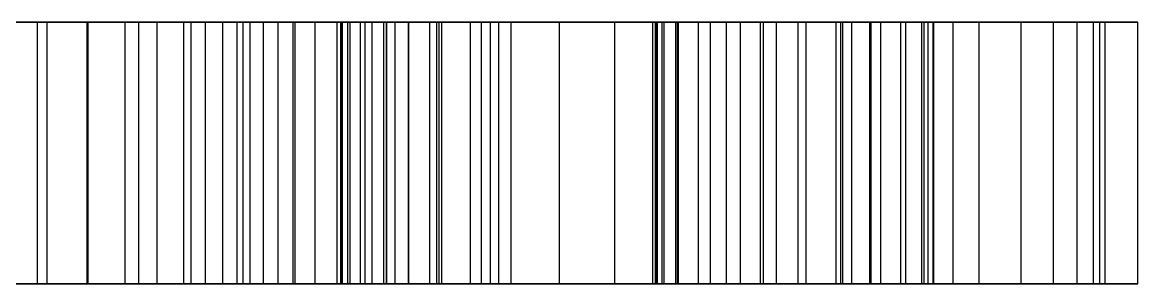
# Model space of a CAD drawing. Header units: millimetres. Extents: x -28.5 to 29.1, y -3.1 to 6.
# Drawn here: x 3.45 to 29.08, y 0 to 6 of the extents above; entities that cross this region are included whole.
import ezdxf

# ---------------------------------------------------------------- set-up
doc = ezdxf.new("R2010")
doc.units = ezdxf.units.MM
doc.layers.add('Part', color=7, linetype='CONTINUOUS')

msp = doc.modelspace()

# ---------------------------------------------------------------- linework, layer by layer
at = {"layer": 'Part'}
for p, q in [((2.736, 6, -23.34), (3.805, 6, -24.415)), ((2.736, 6, -23.34), (3.805, 6, -24.415)), ((4.02, 6, 27.993), (2.998, 6, 28.526)), ((4.02, 6, 27.993), (2.998, 6, 28.526)), ((3.805, 6, -24.415), (4.945, 6, -25.37)), ((3.805, 0, -24.415), (3.805, 6, -24.415)), ((3.805, 6, -24.415), (4.945, 6, -25.37)), ((3.805, 0, -24.415), (3.805, 6, -24.415)), ((4.968, 6, 27.219), (4.02, 6, 27.993)), ((4.02, 0, 27.993), (4.02, 6, 27.993)), ((4.968, 6, 27.219), (4.02, 6, 27.993)), ((4.02, 0, 27.993), (4.02, 6, 27.993)), ((4.945, 6, -25.37), (6.131, 6, -26.14)), ((4.945, 0, -25.37), (4.945, 6, -25.37)), ((4.945, 6, -25.37), (6.131, 6, -26.14)), ((4.945, 0, -25.37), (4.945, 6, -25.37)), ((5.818, 6, 26.212), (4.968, 6, 27.219)), ((4.968, 0, 27.219), (4.968, 6, 27.219)), ((5.818, 6, 26.212), (4.968, 6, 27.219)), ((4.968, 0, 27.219), (4.968, 6, 27.219)), ((6.553, 6, 25.003), (5.818, 6, 26.212)), ((5.818, 0, 26.212), (5.818, 6, 26.212)), ((6.553, 6, 25.003), (5.818, 6, 26.212)), ((5.818, 0, 26.212), (5.818, 6, 26.212)), ((6.131, 6, -26.14), (7.334, 6, -26.679)), ((6.131, 0, -26.14), (6.131, 6, -26.14)), ((6.131, 6, -26.14), (7.334, 6, -26.679)), ((6.131, 0, -26.14), (6.131, 6, -26.14)), ((7.166, 6, 23.648), (6.553, 6, 25.003)), ((6.553, 0, 25.003), (6.553, 6, 25.003)), ((7.166, 6, 23.648), (6.553, 6, 25.003)), ((6.553, 0, 25.003), (6.553, 6, 25.003)), ((7.662, 6, 22.216), (7.166, 6, 23.648)), ((7.166, 0, 23.648), (7.166, 6, 23.648)), ((7.662, 6, 22.216), (7.166, 6, 23.648)), ((7.166, 0, 23.648), (7.166, 6, 23.648)), ((7.334, 6, -26.679), (8.524, 6, -26.964)), ((7.334, 0, -26.679), (7.334, 6, -26.679)), ((7.334, 6, -26.679), (8.524, 6, -26.964)), ((7.334, 0, -26.679), (7.334, 6, -26.679)), ((8.061, 6, 20.782), (7.662, 6, 22.216)), ((7.662, 0, 22.216), (7.662, 6, 22.216)), ((8.061, 6, 20.782), (7.662, 6, 22.216)), ((7.662, 0, 22.216), (7.662, 6, 22.216)), ((8.391, 6, 19.417), (8.061, 6, 20.782)), ((8.061, 0, 20.782), (8.061, 6, 20.782)), ((8.391, 6, 19.417), (8.061, 6, 20.782)), ((8.061, 0, 20.782), (8.061, 6, 20.782)), ((8.689, 6, 18.181), (8.391, 6, 19.417)), ((8.391, 0, 19.417), (8.391, 6, 19.417)), ((8.689, 6, 18.181), (8.391, 6, 19.417)), ((8.391, 0, 19.417), (8.391, 6, 19.417)), ((8.524, 6, -26.964), (9.676, 6, -27.002)), ((8.524, 0, -26.964), (8.524, 6, -26.964)), ((8.524, 6, -26.964), (9.676, 6, -27.002)), ((8.524, 0, -26.964), (8.524, 6, -26.964)), ((8.99, 6, 17.114), (8.689, 6, 18.181)), ((8.689, 0, 18.181), (8.689, 6, 18.181)), ((8.99, 6, 17.114), (8.689, 6, 18.181)), ((8.689, 0, 18.181), (8.689, 6, 18.181)), ((9.328, 6, 16.231), (8.99, 6, 17.114)), ((8.99, 0, 17.114), (8.99, 6, 17.114)), ((9.328, 6, 16.231), (8.99, 6, 17.114)), ((8.99, 0, 17.114), (8.99, 6, 17.114)), ((9.722, 6, 15.524), (9.328, 6, 16.231)), ((9.328, 0, 16.231), (9.328, 6, 16.231)), ((9.722, 6, 15.524), (9.328, 6, 16.231)), ((9.328, 0, 16.231), (9.328, 6, 16.231)), ((9.676, 6, -27.002), (10.774, 6, -26.82)), ((9.676, 0, -27.002), (9.676, 6, -27.002)), ((9.676, 6, -27.002), (10.774, 6, -26.82)), ((9.676, 0, -27.002), (9.676, 6, -27.002)), ((10.179, 6, 14.963), (9.722, 6, 15.524)), ((9.722, 0, 15.524), (9.722, 6, 15.524)), ((10.179, 6, 14.963), (9.722, 6, 15.524)), ((9.722, 0, 15.524), (9.722, 6, 15.524)), ((10.689, 6, 14.498), (10.179, 6, 14.963)), ((10.179, 0, 14.963), (10.179, 6, 14.963)), ((10.689, 6, 14.498), (10.179, 6, 14.963)), ((10.179, 0, 14.963), (10.179, 6, 14.963)), ((11.223, 6, 14.073), (10.689, 6, 14.498)), ((10.689, 0, 14.498), (10.689, 6, 14.498)), ((11.223, 6, 14.073), (10.689, 6, 14.498)), ((10.689, 0, 14.498), (10.689, 6, 14.498)), ((10.77, 6, -15.108), (10.808, 6, -14.599)), ((10.927, 6, -15.924), (10.77, 6, -15.108)), ((10.77, 0, -15.108), (10.77, 6, -15.108)), ((10.77, 6, -15.108), (10.808, 6, -14.599)), ((10.77, 0, -15.108), (10.77, 6, -15.108)), ((10.927, 6, -15.924), (10.77, 6, -15.108)), ((10.774, 6, -26.82), (11.817, 6, -26.47)), ((10.774, 0, -26.82), (10.774, 6, -26.82)), ((10.774, 6, -26.82), (11.817, 6, -26.47)), ((10.774, 0, -26.82), (10.774, 6, -26.82)), ((10.808, 6, -14.599), (10.981, 6, -14.288)), ((10.808, 0, -14.599), (10.808, 6, -14.599)), ((10.808, 6, -14.599), (10.981, 6, -14.288)), ((10.808, 0, -14.599), (10.808, 6, -14.599)), ((11.328, 6, -17.162), (10.927, 6, -15.924)), ((10.927, 0, -15.924), (10.927, 6, -15.924)), ((10.927, 0, -15.924), (10.927, 6, -15.924)), ((11.328, 6, -17.162), (10.927, 6, -15.924)), ((10.981, 6, -14.288), (11.223, 6, -14.073)), ((10.981, 0, -14.288), (10.981, 6, -14.288)), ((10.981, 6, -14.288), (11.223, 6, -14.073)), ((10.981, 0, -14.288), (10.981, 6, -14.288)), ((11.487, 6, 13.885), (11.223, 6, 14.073)), ((11.223, 6, -14.073), (11.756, 6, -13.647)), ((11.223, 0, 14.073), (11.223, 6, 14.073)), ((11.487, 6, 13.885), (11.223, 6, 14.073)), ((11.223, 0, -14.073), (11.223, 6, -14.073)), ((11.223, 6, -14.073), (11.756, 6, -13.647)), ((11.223, 0, 14.073), (11.223, 6, 14.073)), ((11.223, 0, -14.073), (11.223, 6, -14.073)), ((12.018, 6, -18.938), (11.328, 6, -17.162)), ((11.328, 0, -17.162), (11.328, 6, -17.162)), ((11.328, 0, -17.162), (11.328, 6, -17.162)), ((12.018, 6, -18.938), (11.328, 6, -17.162)), ((11.828, 6, 13.786), (11.487, 6, 13.885)), ((11.487, 0, 13.885), (11.487, 6, 13.885)), ((11.828, 6, 13.786), (11.487, 6, 13.885)), ((11.487, 0, 13.885), (11.487, 6, 13.885)), ((11.756, 6, -13.647), (12.322, 6, -13.254)), ((11.756, 0, -13.647), (11.756, 6, -13.647)), ((11.756, 6, -13.647), (12.322, 6, -13.254)), ((11.756, 0, -13.647), (11.756, 6, -13.647)), ((11.817, 6, -26.47), (12.817, 6, -26.014)), ((11.817, 0, -26.47), (11.817, 6, -26.47)), ((11.817, 6, -26.47), (12.817, 6, -26.014)), ((11.817, 0, -26.47), (11.817, 6, -26.47)), ((12.332, 6, 13.862), (11.828, 6, 13.786)), ((11.828, 0, 13.786), (11.828, 6, 13.786)), ((12.332, 6, 13.862), (11.828, 6, 13.786)), ((11.828, 0, 13.786), (11.828, 6, 13.786)), ((13.032, 6, -21.374), (12.018, 6, -18.938)), ((12.018, 0, -18.938), (12.018, 6, -18.938)), ((12.018, 0, -18.938), (12.018, 6, -18.938)), ((13.032, 6, -21.374), (12.018, 6, -18.938)), ((12.322, 6, -13.254), (12.972, 6, -12.933)), ((12.322, 0, -13.254), (12.322, 6, -13.254)), ((12.322, 6, -13.254), (12.972, 6, -12.933)), ((12.322, 0, -13.254), (12.322, 6, -13.254)), ((13.093, 6, 14.196), (12.332, 6, 13.862)), ((12.332, 0, 13.862), (12.332, 6, 13.862)), ((13.093, 6, 14.196), (12.332, 6, 13.862)), ((12.332, 0, 13.862), (12.332, 6, 13.862)), ((12.817, 6, -26.014), (14.003, 6, -26.022)), ((12.817, 0, -26.014), (12.817, 6, -26.014)), ((12.817, 6, -26.014), (14.003, 6, -26.022)), ((12.817, 0, -26.014), (12.817, 6, -26.014)), ((12.972, 6, -12.933), (13.748, 6, -12.706)), ((12.972, 0, -12.933), (12.972, 6, -12.933)), ((12.972, 6, -12.933), (13.748, 6, -12.706)), ((12.972, 0, -12.933), (12.972, 6, -12.933)), ((14.397, 6, -24.596), (13.032, 6, -21.374)), ((13.032, 0, -21.374), (13.032, 6, -21.374)), ((13.032, 0, -21.374), (13.032, 6, -21.374)), ((14.397, 6, -24.596), (13.032, 6, -21.374)), ((14.211, 6, 14.863), (13.093, 6, 14.196)), ((13.093, 0, 14.196), (13.093, 6, 14.196)), ((14.211, 6, 14.863), (13.093, 6, 14.196)), ((13.093, 0, 14.196), (13.093, 6, 14.196)), ((13.748, 6, -12.706), (14.684, 6, -12.573)), ((13.748, 0, -12.706), (13.748, 6, -12.706)), ((13.748, 6, -12.706), (14.684, 6, -12.573)), ((13.748, 0, -12.706), (13.748, 6, -12.706)), ((14.003, 6, -26.022), (14.397, 6, -24.596)), ((14.003, 0, -26.022), (14.003, 6, -26.022)), ((14.003, 6, -26.022), (14.397, 6, -24.596)), ((14.003, 0, -26.022), (14.003, 6, -26.022)), ((15.789, 6, 15.931), (14.211, 6, 14.863)), ((14.211, 0, 14.863), (14.211, 6, 14.863)), ((15.789, 6, 15.931), (14.211, 6, 14.863)), ((14.211, 0, 14.863), (14.211, 6, 14.863)), ((14.397, 0, -24.596), (14.397, 6, -24.596)), ((14.397, 0, -24.596), (14.397, 6, -24.596)), ((14.684, 6, -12.573), (15.792, 6, -12.516)), ((14.684, 0, -12.573), (14.684, 6, -12.573)), ((14.684, 6, -12.573), (15.792, 6, -12.516)), ((14.684, 0, -12.573), (14.684, 6, -12.573)), ((17.939, 6, 17.462), (15.789, 6, 15.931)), ((15.789, 0, 15.931), (15.789, 6, 15.931)), ((17.939, 6, 17.462), (15.789, 6, 15.931)), ((15.789, 0, 15.931), (15.789, 6, 15.931)), ((15.792, 6, -12.516), (17.063, 6, -12.501)), ((15.792, 0, -12.516), (15.792, 6, -12.516)), ((15.792, 6, -12.516), (17.063, 6, -12.501)), ((15.792, 0, -12.516), (15.792, 6, -12.516)), ((17.063, 6, -12.501), (18.467, 6, -12.483)), ((17.063, 0, -12.501), (17.063, 6, -12.501)), ((17.063, 6, -12.501), (18.467, 6, -12.483)), ((17.063, 0, -12.501), (17.063, 6, -12.501)), ((20.776, 6, 19.51), (17.939, 6, 17.462)), ((17.939, 0, 17.462), (17.939, 6, 17.462)), ((20.776, 6, 19.51), (17.939, 6, 17.462)), ((17.939, 0, 17.462), (17.939, 6, 17.462)), ((17.999, 0, 0.682), (17.999, 6, 0.682)), ((18, 6), (17.999, 6, 0.682)), ((17.999, 0, 0.682), (17.999, 6, 0.682)), ((17.999, 6, 0.682), (18.045, 6, 1.37)), ((18, 6), (17.999, 6, 0.682)), ((17.999, 6, 0.682), (18.045, 6, 1.37)), ((18, 0), (18, 6)), ((18, 0), (18, 6)), ((18.018, 6, -0.323), (18, 6)), ((18.018, 6, -0.323), (18, 6)), ((18.018, 0, -0.323), (18.018, 6, -0.323)), ((18.152, 6, -0.652), (18.018, 6, -0.323)), ((18.018, 0, -0.323), (18.018, 6, -0.323)), ((18.152, 6, -0.652), (18.018, 6, -0.323)), ((18.045, 0, 1.37), (18.045, 6, 1.37)), ((18.045, 6, 1.37), (18.199, 6, 2.078)), ((18.045, 0, 1.37), (18.045, 6, 1.37)), ((18.045, 6, 1.37), (18.199, 6, 2.078)), ((18.527, 6, -0.999), (18.152, 6, -0.652)), ((18.152, 0, -0.652), (18.152, 6, -0.652)), ((18.152, 0, -0.652), (18.152, 6, -0.652)), ((18.527, 6, -0.999), (18.152, 6, -0.652)), ((18.199, 6, 2.078), (18.506, 6, 2.827)), ((18.199, 0, 2.078), (18.199, 6, 2.078)), ((18.199, 0, 2.078), (18.199, 6, 2.078)), ((18.199, 6, 2.078), (18.506, 6, 2.827)), ((18.467, 6, -12.483), (19.954, 6, -12.413)), ((18.467, 0, -12.483), (18.467, 6, -12.483)), ((18.467, 6, -12.483), (19.954, 6, -12.413)), ((18.467, 0, -12.483), (18.467, 6, -12.483)), ((18.506, 6, 2.827), (18.985, 6, 3.641)), ((18.506, 0, 2.827), (18.506, 6, 2.827)), ((18.506, 0, 2.827), (18.506, 6, 2.827)), ((18.506, 6, 2.827), (18.985, 6, 3.641)), ((19.263, 6, -1.386), (18.527, 6, -0.999)), ((18.527, 0, -0.999), (18.527, 6, -0.999)), ((18.527, 0, -0.999), (18.527, 6, -0.999)), ((19.263, 6, -1.386), (18.527, 6, -0.999)), ((18.985, 6, 3.641), (19.632, 6, 4.543)), ((18.985, 0, 3.641), (18.985, 6, 3.641)), ((18.985, 0, 3.641), (18.985, 6, 3.641)), ((18.985, 6, 3.641), (19.632, 6, 4.543)), ((20.481, 6, -1.843), (19.263, 6, -1.386)), ((19.263, 0, -1.386), (19.263, 6, -1.386)), ((19.263, 0, -1.386), (19.263, 6, -1.386)), ((20.481, 6, -1.843), (19.263, 6, -1.386)), ((19.632, 6, 4.543), (20.412, 6, 5.546)), ((19.632, 0, 4.543), (19.632, 6, 4.543)), ((19.632, 0, 4.543), (19.632, 6, 4.543)), ((19.632, 6, 4.543), (20.412, 6, 5.546)), ((19.954, 6, -12.413), (21.461, 6, -12.248)), ((19.954, 0, -12.413), (19.954, 6, -12.413)), ((19.954, 6, -12.413), (21.461, 6, -12.248)), ((19.954, 0, -12.413), (19.954, 6, -12.413)), ((20.412, 6, 5.546), (21.273, 6, 6.655)), ((20.412, 0, 5.546), (20.412, 6, 5.546)), ((20.412, 0, 5.546), (20.412, 6, 5.546)), ((20.412, 6, 5.546), (21.273, 6, 6.655)), ((22.3, 6, -2.411), (20.481, 6, -1.843)), ((20.481, 0, -1.843), (20.481, 6, -1.843)), ((20.481, 0, -1.843), (20.481, 6, -1.843)), ((22.3, 6, -2.411), (20.481, 6, -1.843)), ((22.253, 6, 19.442), (20.776, 6, 19.51)), ((20.776, 0, 19.51), (20.776, 6, 19.51)), ((22.253, 6, 19.442), (20.776, 6, 19.51)), ((20.776, 0, 19.51), (20.776, 6, 19.51)), ((21.273, 6, 6.655), (22.146, 6, 7.861)), ((21.273, 0, 6.655), (21.273, 6, 6.655)), ((21.273, 0, 6.655), (21.273, 6, 6.655)), ((21.273, 6, 6.655), (22.146, 6, 7.861)), ((21.461, 6, -12.248), (22.918, 6, -11.952)), ((21.461, 0, -12.248), (21.461, 6, -12.248)), ((21.461, 6, -12.248), (22.918, 6, -11.952)), ((21.461, 0, -12.248), (21.461, 6, -12.248)), ((22.146, 6, 7.861), (22.956, 6, 9.142)), ((22.146, 0, 7.861), (22.146, 6, 7.861)), ((22.146, 0, 7.861), (22.146, 6, 7.861)), ((22.146, 6, 7.861), (22.956, 6, 9.142)), ((22.51, 6, 18.284), (22.253, 6, 19.442)), ((22.253, 0, 19.442), (22.253, 6, 19.442)), ((22.51, 6, 18.284), (22.253, 6, 19.442)), ((22.253, 0, 19.442), (22.253, 6, 19.442)), ((24.837, 6, -3.138), (22.3, 6, -2.411)), ((22.3, 0, -2.411), (22.3, 6, -2.411)), ((22.3, 0, -2.411), (22.3, 6, -2.411)), ((24.837, 6, -3.138), (22.3, 6, -2.411)), ((23.177, 6, 17.411), (22.51, 6, 18.284)), ((22.51, 0, 18.284), (22.51, 6, 18.284)), ((23.177, 6, 17.411), (22.51, 6, 18.284)), ((22.51, 0, 18.284), (22.51, 6, 18.284)), ((22.918, 6, -11.952), (24.26, 6, -11.505)), ((22.918, 0, -11.952), (22.918, 6, -11.952)), ((22.918, 6, -11.952), (24.26, 6, -11.505)), ((22.918, 0, -11.952), (22.918, 6, -11.952)), ((22.956, 6, 9.142), (23.634, 6, 10.466)), ((22.956, 0, 9.142), (22.956, 6, 9.142)), ((22.956, 0, 9.142), (22.956, 6, 9.142)), ((22.956, 6, 9.142), (23.634, 6, 10.466)), ((23.75, 6, 16.472), (23.177, 6, 17.411)), ((23.177, 0, 17.411), (23.177, 6, 17.411)), ((23.75, 6, 16.472), (23.177, 6, 17.411)), ((23.177, 0, 17.411), (23.177, 6, 17.411)), ((23.634, 6, 10.466), (24.12, 6, 11.794)), ((23.634, 0, 10.466), (23.634, 6, 10.466)), ((23.634, 0, 10.466), (23.634, 6, 10.466)), ((23.634, 6, 10.466), (24.12, 6, 11.794)), ((24.172, 6, 15.441), (23.75, 6, 16.472)), ((23.75, 0, 16.472), (23.75, 6, 16.472)), ((24.172, 6, 15.441), (23.75, 6, 16.472)), ((23.75, 0, 16.472), (23.75, 6, 16.472)), ((24.12, 6, 11.794), (24.378, 6, 13.087)), ((24.12, 0, 11.794), (24.12, 6, 11.794)), ((24.12, 0, 11.794), (24.12, 6, 11.794)), ((24.12, 6, 11.794), (24.378, 6, 13.087)), ((24.392, 6, 14.31), (24.172, 6, 15.441)), ((24.172, 0, 15.441), (24.172, 6, 15.441)), ((24.392, 6, 14.31), (24.172, 6, 15.441)), ((24.172, 0, 15.441), (24.172, 6, 15.441)), ((24.26, 6, -11.505), (25.431, 6, -10.9)), ((24.26, 0, -11.505), (24.26, 6, -11.505)), ((24.26, 6, -11.505), (25.431, 6, -10.9)), ((24.26, 0, -11.505), (24.26, 6, -11.505)), ((24.378, 6, 13.087), (24.392, 6, 14.31)), ((24.378, 0, 13.087), (24.378, 6, 13.087)), ((24.378, 0, 13.087), (24.378, 6, 13.087)), ((24.378, 6, 13.087), (24.392, 6, 14.31)), ((24.392, 0, 14.31), (24.392, 6, 14.31)), ((24.392, 0, 14.31), (24.392, 6, 14.31)), ((28.207, 6, -4.079), (24.837, 6, -3.138)), ((24.837, 0, -3.138), (24.837, 6, -3.138)), ((24.837, 0, -3.138), (24.837, 6, -3.138)), ((28.207, 6, -4.079), (24.837, 6, -3.138)), ((25.431, 6, -10.9), (26.396, 6, -10.148)), ((25.431, 0, -10.9), (25.431, 6, -10.9)), ((25.431, 6, -10.9), (26.396, 6, -10.148)), ((25.431, 0, -10.9), (25.431, 6, -10.9)), ((26.396, 6, -10.148), (27.143, 6, -9.271)), ((26.396, 0, -10.148), (26.396, 6, -10.148)), ((26.396, 6, -10.148), (27.143, 6, -9.271)), ((26.396, 0, -10.148), (26.396, 6, -10.148)), ((27.143, 6, -9.271), (27.686, 6, -8.299)), ((27.143, 0, -9.271), (27.143, 6, -9.271)), ((27.143, 6, -9.271), (27.686, 6, -8.299)), ((27.143, 0, -9.271), (27.143, 6, -9.271)), ((27.686, 6, -8.299), (28.063, 6, -7.265)), ((27.686, 0, -8.299), (27.686, 6, -8.299)), ((27.686, 6, -8.299), (28.063, 6, -7.265)), ((27.686, 0, -8.299), (27.686, 6, -8.299)), ((28.063, 6, -7.265), (28.33, 6, -6.199)), ((28.063, 0, -7.265), (28.063, 6, -7.265)), ((28.063, 6, -7.265), (28.33, 6, -6.199)), ((28.063, 0, -7.265), (28.063, 6, -7.265)), ((29.075, 6, -5.276), (28.207, 6, -4.079)), ((28.207, 0, -4.079), (28.207, 6, -4.079)), ((28.207, 0, -4.079), (28.207, 6, -4.079)), ((29.075, 6, -5.276), (28.207, 6, -4.079)), ((28.33, 6, -6.199), (29.075, 6, -5.276)), ((28.33, 0, -6.199), (28.33, 6, -6.199)), ((28.33, 6, -6.199), (29.075, 6, -5.276)), ((28.33, 0, -6.199), (28.33, 6, -6.199)), ((29.075, 0, -5.276), (29.075, 6, -5.276)), ((29.075, 0, -5.276), (29.075, 6, -5.276)), ((2.736, 0, -23.34), (3.805, 0, -24.415)), ((2.736, 0, -23.34), (3.805, 0, -24.415)), ((4.02, 0, 27.993), (2.998, 0, 28.526)), ((4.02, 0, 27.993), (2.998, 0, 28.526)), ((3.805, 0, -24.415), (4.945, 0, -25.37)), ((3.805, 0, -24.415), (4.945, 0, -25.37)), ((4.968, 0, 27.219), (4.02, 0, 27.993)), ((4.968, 0, 27.219), (4.02, 0, 27.993)), ((4.945, 0, -25.37), (6.131, 0, -26.14)), ((4.945, 0, -25.37), (6.131, 0, -26.14)), ((5.818, 0, 26.212), (4.968, 0, 27.219)), ((5.818, 0, 26.212), (4.968, 0, 27.219)), ((6.553, 0, 25.003), (5.818, 0, 26.212)), ((6.553, 0, 25.003), (5.818, 0, 26.212)), ((6.131, 0, -26.14), (7.334, 0, -26.679)), ((6.131, 0, -26.14), (7.334, 0, -26.679)), ((7.166, 0, 23.648), (6.553, 0, 25.003)), ((7.166, 0, 23.648), (6.553, 0, 25.003)), ((7.662, 0, 22.216), (7.166, 0, 23.648)), ((7.662, 0, 22.216), (7.166, 0, 23.648)), ((7.334, 0, -26.679), (8.524, 0, -26.964)), ((7.334, 0, -26.679), (8.524, 0, -26.964)), ((8.061, 0, 20.782), (7.662, 0, 22.216)), ((8.061, 0, 20.782), (7.662, 0, 22.216)), ((8.391, 0, 19.417), (8.061, 0, 20.782)), ((8.391, 0, 19.417), (8.061, 0, 20.782)), ((8.689, 0, 18.181), (8.391, 0, 19.417)), ((8.689, 0, 18.181), (8.391, 0, 19.417)), ((8.524, 0, -26.964), (9.676, 0, -27.002)), ((8.524, 0, -26.964), (9.676, 0, -27.002)), ((8.99, 0, 17.114), (8.689, 0, 18.181)), ((8.99, 0, 17.114), (8.689, 0, 18.181)), ((9.328, 0, 16.231), (8.99, 0, 17.114)), ((9.328, 0, 16.231), (8.99, 0, 17.114)), ((9.722, 0, 15.524), (9.328, 0, 16.231)), ((9.722, 0, 15.524), (9.328, 0, 16.231)), ((9.676, 0, -27.002), (10.774, 0, -26.82)), ((9.676, 0, -27.002), (10.774, 0, -26.82)), ((10.179, 0, 14.963), (9.722, 0, 15.524)), ((10.179, 0, 14.963), (9.722, 0, 15.524)), ((10.689, 0, 14.498), (10.179, 0, 14.963)), ((10.689, 0, 14.498), (10.179, 0, 14.963)), ((11.223, 0, 14.073), (10.689, 0, 14.498)), ((11.223, 0, 14.073), (10.689, 0, 14.498)), ((10.77, 0, -15.108), (10.808, 0, -14.599)), ((10.927, 0, -15.924), (10.77, 0, -15.108)), ((10.77, 0, -15.108), (10.808, 0, -14.599)), ((10.927, 0, -15.924), (10.77, 0, -15.108)), ((10.774, 0, -26.82), (11.817, 0, -26.47)), ((10.774, 0, -26.82), (11.817, 0, -26.47)), ((10.808, 0, -14.599), (10.981, 0, -14.288)), ((10.808, 0, -14.599), (10.981, 0, -14.288)), ((11.328, 0, -17.162), (10.927, 0, -15.924)), ((11.328, 0, -17.162), (10.927, 0, -15.924)), ((10.981, 0, -14.288), (11.223, 0, -14.073)), ((10.981, 0, -14.288), (11.223, 0, -14.073)), ((11.487, 0, 13.885), (11.223, 0, 14.073)), ((11.223, 0, -14.073), (11.756, 0, -13.647)), ((11.487, 0, 13.885), (11.223, 0, 14.073)), ((11.223, 0, -14.073), (11.756, 0, -13.647)), ((12.018, 0, -18.938), (11.328, 0, -17.162)), ((12.018, 0, -18.938), (11.328, 0, -17.162)), ((11.828, 0, 13.786), (11.487, 0, 13.885)), ((11.828, 0, 13.786), (11.487, 0, 13.885)), ((11.756, 0, -13.647), (12.322, 0, -13.254)), ((11.756, 0, -13.647), (12.322, 0, -13.254)), ((11.817, 0, -26.47), (12.817, 0, -26.014)), ((11.817, 0, -26.47), (12.817, 0, -26.014)), ((12.332, 0, 13.862), (11.828, 0, 13.786)), ((12.332, 0, 13.862), (11.828, 0, 13.786)), ((13.032, 0, -21.374), (12.018, 0, -18.938)), ((13.032, 0, -21.374), (12.018, 0, -18.938)), ((12.322, 0, -13.254), (12.972, 0, -12.933)), ((12.322, 0, -13.254), (12.972, 0, -12.933)), ((13.093, 0, 14.196), (12.332, 0, 13.862)), ((13.093, 0, 14.196), (12.332, 0, 13.862)), ((12.817, 0, -26.014), (14.003, 0, -26.022)), ((12.817, 0, -26.014), (14.003, 0, -26.022)), ((12.972, 0, -12.933), (13.748, 0, -12.706)), ((12.972, 0, -12.933), (13.748, 0, -12.706)), ((14.397, 0, -24.596), (13.032, 0, -21.374)), ((14.397, 0, -24.596), (13.032, 0, -21.374)), ((14.211, 0, 14.863), (13.093, 0, 14.196)), ((14.211, 0, 14.863), (13.093, 0, 14.196)), ((13.748, 0, -12.706), (14.684, 0, -12.573)), ((13.748, 0, -12.706), (14.684, 0, -12.573)), ((14.003, 0, -26.022), (14.397, 0, -24.596)), ((14.003, 0, -26.022), (14.397, 0, -24.596)), ((15.789, 0, 15.931), (14.211, 0, 14.863)), ((15.789, 0, 15.931), (14.211, 0, 14.863)), ((14.684, 0, -12.573), (15.792, 0, -12.516)), ((14.684, 0, -12.573), (15.792, 0, -12.516)), ((17.939, 0, 17.462), (15.789, 0, 15.931)), ((17.939, 0, 17.462), (15.789, 0, 15.931)), ((15.792, 0, -12.516), (17.063, 0, -12.501)), ((15.792, 0, -12.516), (17.063, 0, -12.501)), ((17.063, 0, -12.501), (18.467, 0, -12.483)), ((17.063, 0, -12.501), (18.467, 0, -12.483)), ((20.776, 0, 19.51), (17.939, 0, 17.462)), ((20.776, 0, 19.51), (17.939, 0, 17.462)), ((18, 0), (17.999, 0, 0.682)), ((17.999, 0, 0.682), (18.045, 0, 1.37)), ((18, 0), (17.999, 0, 0.682)), ((17.999, 0, 0.682), (18.045, 0, 1.37)), ((18.018, 0, -0.323), (18, 0)), ((18.018, 0, -0.323), (18, 0)), ((18.152, 0, -0.652), (18.018, 0, -0.323)), ((18.152, 0, -0.652), (18.018, 0, -0.323)), ((18.045, 0, 1.37), (18.199, 0, 2.078)), ((18.045, 0, 1.37), (18.199, 0, 2.078)), ((18.527, 0, -0.999), (18.152, 0, -0.652)), ((18.527, 0, -0.999), (18.152, 0, -0.652)), ((18.199, 0, 2.078), (18.506, 0, 2.827)), ((18.199, 0, 2.078), (18.506, 0, 2.827)), ((18.467, 0, -12.483), (19.954, 0, -12.413)), ((18.467, 0, -12.483), (19.954, 0, -12.413)), ((18.506, 0, 2.827), (18.985, 0, 3.641)), ((18.506, 0, 2.827), (18.985, 0, 3.641)), ((19.263, 0, -1.386), (18.527, 0, -0.999)), ((19.263, 0, -1.386), (18.527, 0, -0.999)), ((18.985, 0, 3.641), (19.632, 0, 4.543)), ((18.985, 0, 3.641), (19.632, 0, 4.543)), ((20.481, 0, -1.843), (19.263, 0, -1.386)), ((20.481, 0, -1.843), (19.263, 0, -1.386)), ((19.632, 0, 4.543), (20.412, 0, 5.546)), ((19.632, 0, 4.543), (20.412, 0, 5.546)), ((19.954, 0, -12.413), (21.461, 0, -12.248)), ((19.954, 0, -12.413), (21.461, 0, -12.248)), ((20.412, 0, 5.546), (21.273, 0, 6.655)), ((20.412, 0, 5.546), (21.273, 0, 6.655)), ((22.3, 0, -2.411), (20.481, 0, -1.843)), ((22.3, 0, -2.411), (20.481, 0, -1.843)), ((22.253, 0, 19.442), (20.776, 0, 19.51)), ((22.253, 0, 19.442), (20.776, 0, 19.51)), ((21.273, 0, 6.655), (22.146, 0, 7.861)), ((21.273, 0, 6.655), (22.146, 0, 7.861)), ((21.461, 0, -12.248), (22.918, 0, -11.952)), ((21.461, 0, -12.248), (22.918, 0, -11.952)), ((22.146, 0, 7.861), (22.956, 0, 9.142)), ((22.146, 0, 7.861), (22.956, 0, 9.142)), ((22.51, 0, 18.284), (22.253, 0, 19.442)), ((22.51, 0, 18.284), (22.253, 0, 19.442)), ((24.837, 0, -3.138), (22.3, 0, -2.411)), ((24.837, 0, -3.138), (22.3, 0, -2.411)), ((23.177, 0, 17.411), (22.51, 0, 18.284)), ((23.177, 0, 17.411), (22.51, 0, 18.284)), ((22.918, 0, -11.952), (24.26, 0, -11.505)), ((22.918, 0, -11.952), (24.26, 0, -11.505)), ((22.956, 0, 9.142), (23.634, 0, 10.466)), ((22.956, 0, 9.142), (23.634, 0, 10.466)), ((23.75, 0, 16.472), (23.177, 0, 17.411)), ((23.75, 0, 16.472), (23.177, 0, 17.411)), ((23.634, 0, 10.466), (24.12, 0, 11.794)), ((23.634, 0, 10.466), (24.12, 0, 11.794)), ((24.172, 0, 15.441), (23.75, 0, 16.472)), ((24.172, 0, 15.441), (23.75, 0, 16.472)), ((24.12, 0, 11.794), (24.378, 0, 13.087)), ((24.12, 0, 11.794), (24.378, 0, 13.087)), ((24.392, 0, 14.31), (24.172, 0, 15.441)), ((24.392, 0, 14.31), (24.172, 0, 15.441)), ((24.26, 0, -11.505), (25.431, 0, -10.9)), ((24.26, 0, -11.505), (25.431, 0, -10.9)), ((24.378, 0, 13.087), (24.392, 0, 14.31)), ((24.378, 0, 13.087), (24.392, 0, 14.31)), ((28.207, 0, -4.079), (24.837, 0, -3.138)), ((28.207, 0, -4.079), (24.837, 0, -3.138)), ((25.431, 0, -10.9), (26.396, 0, -10.148)), ((25.431, 0, -10.9), (26.396, 0, -10.148)), ((26.396, 0, -10.148), (27.143, 0, -9.271)), ((26.396, 0, -10.148), (27.143, 0, -9.271)), ((27.143, 0, -9.271), (27.686, 0, -8.299)), ((27.143, 0, -9.271), (27.686, 0, -8.299)), ((27.686, 0, -8.299), (28.063, 0, -7.265)), ((27.686, 0, -8.299), (28.063, 0, -7.265)), ((28.063, 0, -7.265), (28.33, 0, -6.199)), ((28.063, 0, -7.265), (28.33, 0, -6.199)), ((29.075, 0, -5.276), (28.207, 0, -4.079)), ((29.075, 0, -5.276), (28.207, 0, -4.079)), ((28.33, 0, -6.199), (29.075, 0, -5.276)), ((28.33, 0, -6.199), (29.075, 0, -5.276))]:
    msp.add_line(p, q, dxfattribs=at)

doc.saveas('drawing.dxf')
